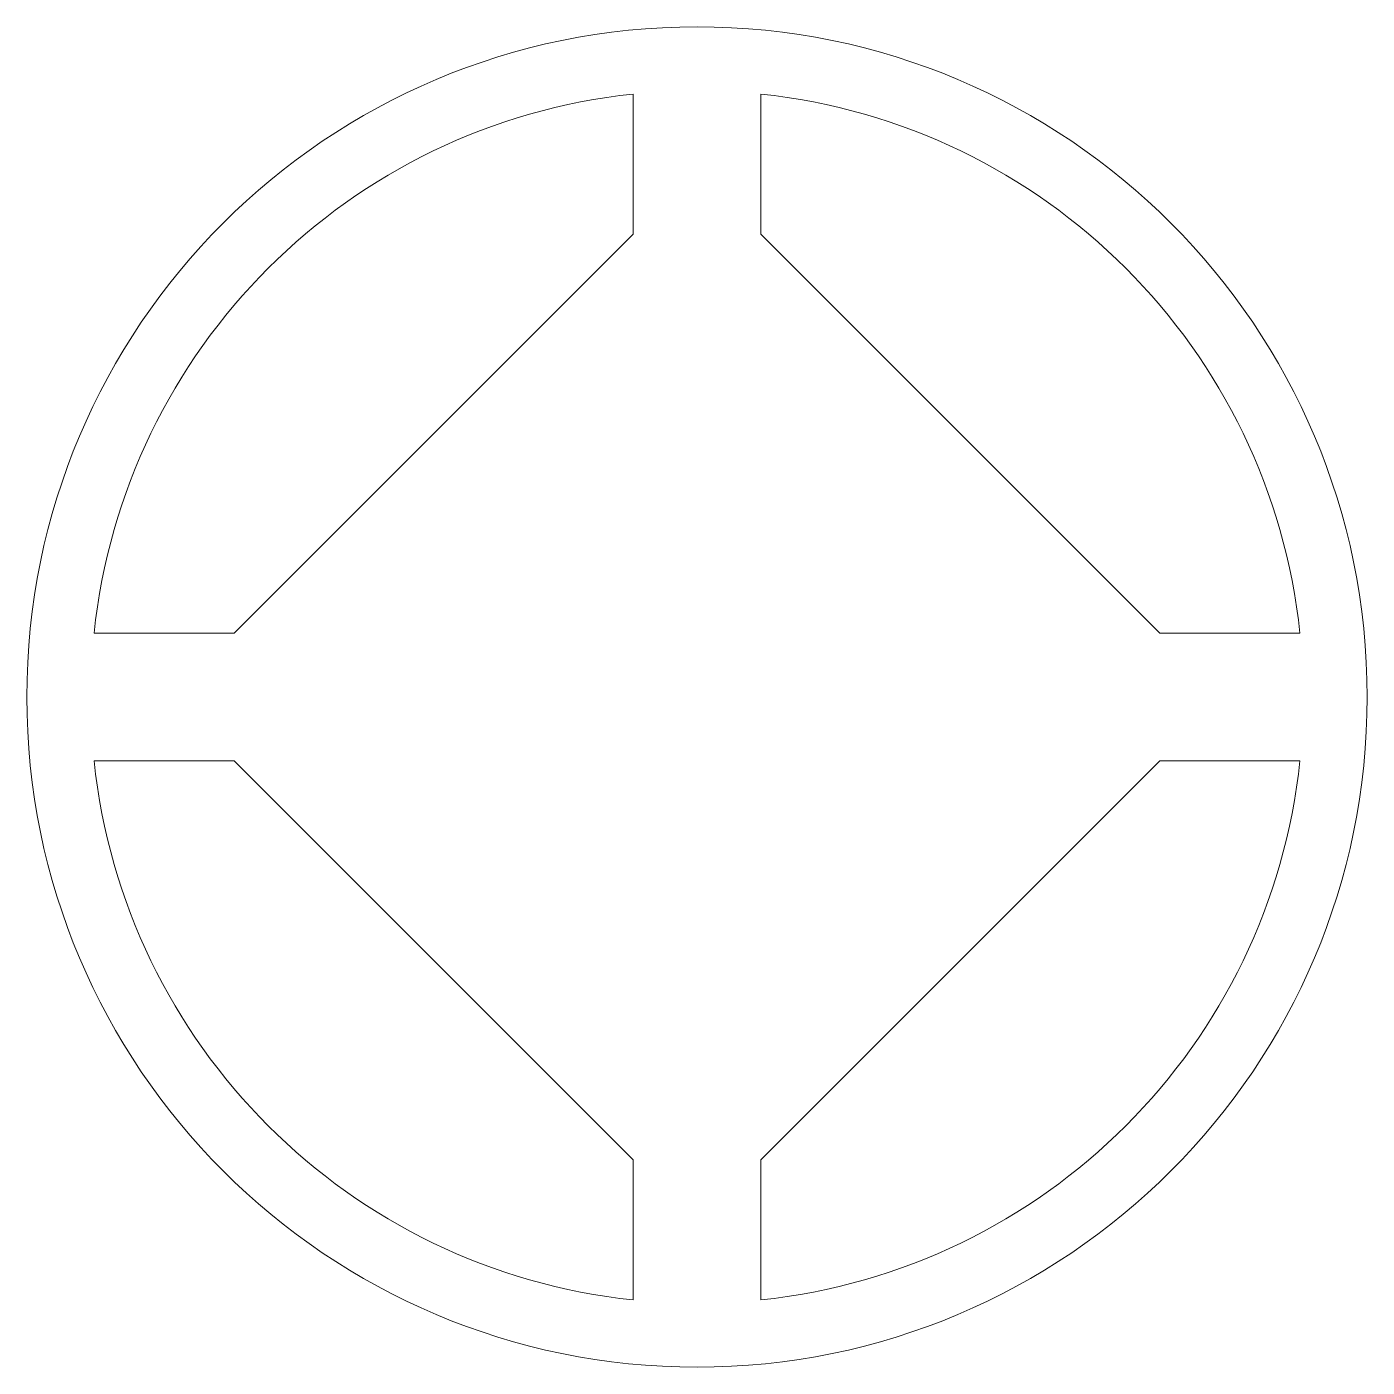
# Model space of a CAD drawing. Header units: millimetres. Extents: x -210 to 210, y -210 to 210.
import ezdxf

# ---------------------------------------------------------------- set-up
doc = ezdxf.new("R2010")
doc.units = ezdxf.units.MM
doc.linetypes.add('K5LT32768', pattern=[0])
doc.linetypes.add('K5LT32769', pattern=[0])

# ---------------------------------------------------------------- blocks, each defined once
blk = doc.blocks.new('U0')
at = {"color": 250, "linetype": 'K5LT32769', "lineweight": 18, "true_color": 0x333333}
for points in [[(-188.94, 20, -0.353703), (-20, 188.94), (-20, 145), (-145, 20)], [(145, 20), (20, 145), (20, 188.94, -0.353703), (188.94, 20)], [(-20, -188.94, -0.353703), (-188.94, -20), (-145, -20), (-20, -145)], [(20, -145), (145, -20), (188.94, -20, -0.353703), (20, -188.94)]]:
    blk.add_lwpolyline(points, format="xyb", close=True, dxfattribs=at)
at = {"color": 250, "linetype": 'K5LT32768', "lineweight": 18, "true_color": 0x333333}
blk.add_circle((0, 0), 210, dxfattribs=at)

msp = doc.modelspace()

# ---------------------------------------------------------------- block references
msp.add_blockref('U0', (0, 0))

doc.saveas('drawing.dxf')
